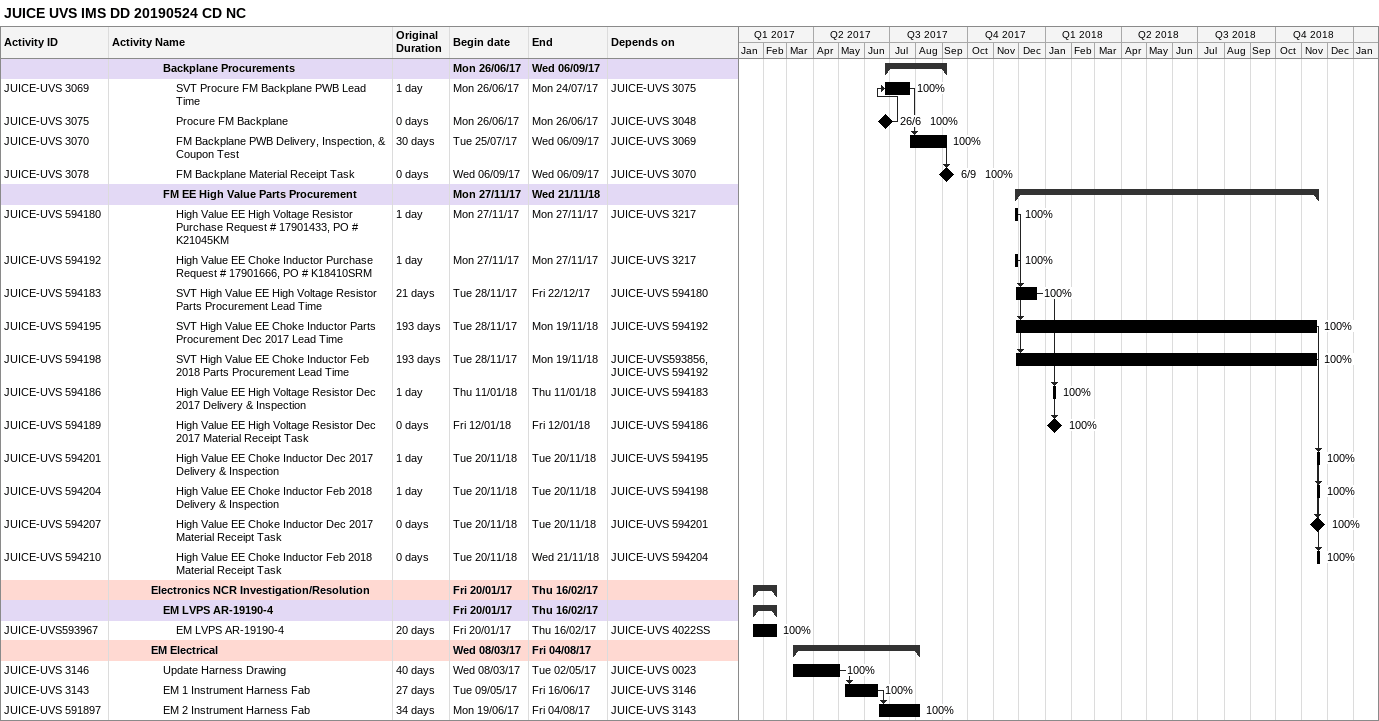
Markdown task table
JUICE UVS IMS DD 20190524 CD NC

| ID | Level | Task | Original duration | Start | Finish | Predecessors | % complete |
|---|---|---|---|---|---|---|---|
|  | 5 | **Backplane Procurements** |  | 2017-06-26 | 2017-09-06 |  |  |
| JUICE-UVS 3069 | 6 | SVT Procure FM Backplane PWB Lead Time | 1d | 2017-06-26 | 2017-07-24 | JUICE-UVS 3075 | 100 |
| JUICE-UVS 3075 | 6 | Procure FM Backplane | 0d | 2017-06-26 | 2017-06-26 | JUICE-UVS 3048 | 100 |
| JUICE-UVS 3070 | 6 | FM Backplane PWB Delivery, Inspection, & Coupon Test | 30d | 2017-07-25 | 2017-09-06 | JUICE-UVS 3069 | 100 |
| JUICE-UVS 3078 | 6 | FM Backplane Material Receipt Task | 0d | 2017-09-06 | 2017-09-06 | JUICE-UVS 3070 | 100 |
|  | 5 | **FM EE High Value Parts Procurement** |  | 2017-11-27 | 2018-11-21 |  |  |
| JUICE-UVS 594180 | 6 | High Value EE High Voltage Resistor Purchase Request # 17901433, PO # K21045KM | 1d | 2017-11-27 | 2017-11-27 | JUICE-UVS 3217 | 100 |
| JUICE-UVS 594192 | 6 | High Value EE Choke Inductor Purchase Request # 17901666, PO # K18410SRM | 1d | 2017-11-27 | 2017-11-27 | JUICE-UVS 3217 | 100 |
| JUICE-UVS 594183 | 6 | SVT High Value EE High Voltage Resistor Parts Procurement Lead Time | 21d | 2017-11-28 | 2017-12-22 | JUICE-UVS 594180 | 100 |
| JUICE-UVS 594195 | 6 | SVT High Value EE Choke Inductor Parts Procurement Dec 2017 Lead Time | 193d | 2017-11-28 | 2018-11-19 | JUICE-UVS 594192 | 100 |
| JUICE-UVS 594198 | 6 | SVT High Value EE Choke Inductor Feb 2018 Parts Procurement Lead Time | 193d | 2017-11-28 | 2018-11-19 | JUICE-UVS593856, JUICE-UVS 594192 | 100 |
| JUICE-UVS 594186 | 6 | High Value EE High Voltage Resistor Dec 2017 Delivery & Inspection | 1d | 2018-01-11 | 2018-01-11 | JUICE-UVS 594183 | 100 |
| JUICE-UVS 594189 | 6 | High Value EE High Voltage Resistor Dec 2017 Material Receipt Task | 0d | 2018-01-12 | 2018-01-12 | JUICE-UVS 594186 | 100 |
| JUICE-UVS 594201 | 6 | High Value EE Choke Inductor Dec 2017 Delivery & Inspection | 1d | 2018-11-20 | 2018-11-20 | JUICE-UVS 594195 | 100 |
| JUICE-UVS 594204 | 6 | High Value EE Choke Inductor Feb 2018 Delivery & Inspection | 1d | 2018-11-20 | 2018-11-20 | JUICE-UVS 594198 | 100 |
| JUICE-UVS 594207 | 6 | High Value EE Choke Inductor Dec 2017 Material Receipt Task | 0d | 2018-11-20 | 2018-11-20 | JUICE-UVS 594201 | 100 |
| JUICE-UVS 594210 | 6 | High Value EE Choke Inductor Feb 2018 Material Receipt Task | 0d | 2018-11-20 | 2018-11-21 | JUICE-UVS 594204 | 100 |
|  | 4 | **Electronics NCR Investigation/Resolution** |  | 2017-01-20 | 2017-02-16 |  |  |
|  | 5 | **EM LVPS AR-19190-4** |  | 2017-01-20 | 2017-02-16 |  |  |
| JUICE-UVS593967 | 6 | EM LVPS AR-19190-4 | 20d | 2017-01-20 | 2017-02-16 | JUICE-UVS 4022SS | 100 |
|  | 4 | **EM Electrical** |  | 2017-03-08 | 2017-08-04 |  |  |
| JUICE-UVS 3146 | 5 | Update Harness Drawing | 40d | 2017-03-08 | 2017-05-02 | JUICE-UVS 0023 | 100 |
| JUICE-UVS 3143 | 5 | EM 1 Instrument Harness Fab | 27d | 2017-05-09 | 2017-06-16 | JUICE-UVS 3146 | 100 |
| JUICE-UVS 591897 | 5 | EM 2 Instrument Harness Fab | 34d | 2017-06-19 | 2017-08-04 | JUICE-UVS 3143 | 100 |
